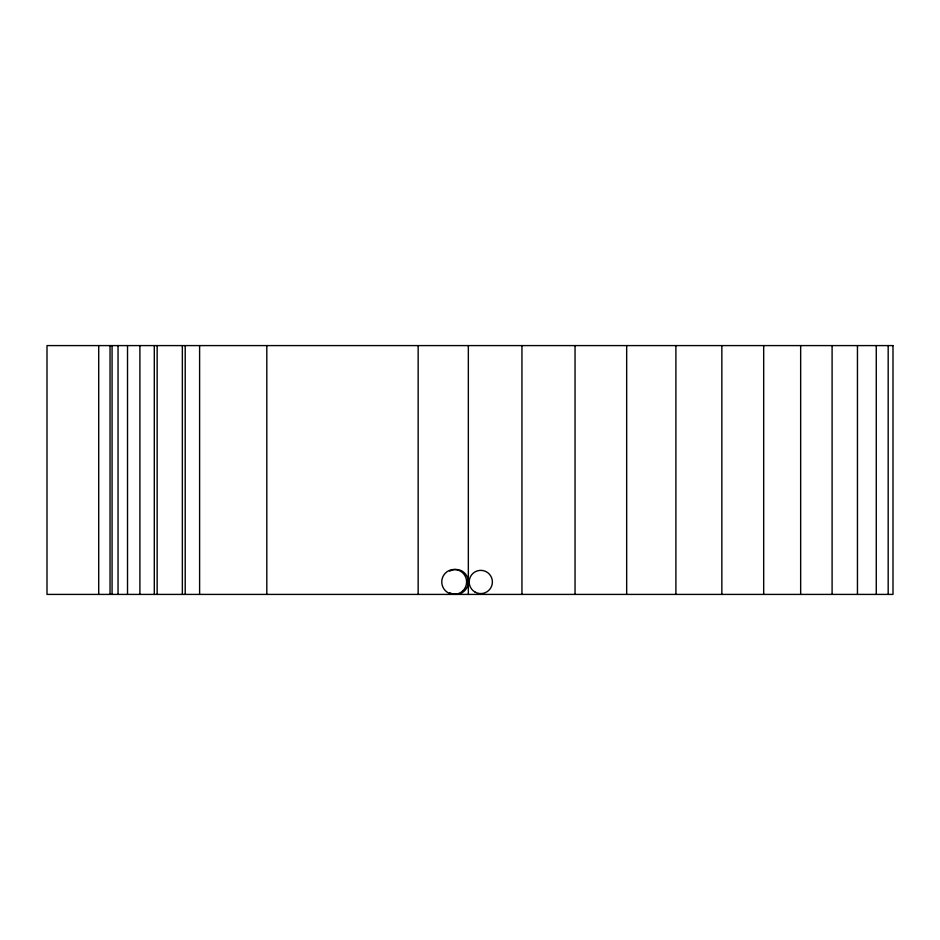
<?xml version="1.0" encoding="UTF-8"?>
<svg xmlns="http://www.w3.org/2000/svg" width="940" height="940" viewBox="0 0 940 940"><rect width="100%" height="100%" fill="white"/><g stroke="black" fill="none" stroke-linecap="round" stroke-linejoin="round"><path stroke-width="1.41" d="M888.183 345.591L888.183 594.409M876.268 345.591L876.268 594.409M857.456 345.591L857.456 594.409M832.1 345.591L832.1 594.409M800.657 345.591L800.657 594.409M763.68 345.591L763.68 594.409M721.85 345.591L721.85 594.409M675.895 345.591L675.895 594.409M626.675 345.591L626.675 594.409M575.045 345.591L575.045 594.409M521.947 345.591L521.947 594.409M468.343 345.591L468.343 594.409M418.159 345.591L418.159 594.409M266.807 345.591L266.807 594.409M199.609 345.591L199.609 594.409M185.204 345.591L185.204 594.409M182.348 345.591L182.348 594.409M157.156 345.591L157.156 594.409M154.301 345.591L154.301 594.409M139.895 345.591L139.895 594.409M127.523 345.591L127.523 594.409M118.04 345.591L118.04 594.409M112.072 345.591L112.072 594.409M110.039 345.591L110.039 594.409M98.712 345.591L98.712 594.409M449.684 571.132A12.443 12.42 -90 0 1 468.32 581.907A12.443 12.42 -90 0 1 449.684 592.682M893 345.591L47 345.591L47 594.409L893 594.409L893 345.591M474.982 592.024A11.609 11.609 0 0 0 492.396 581.966A11.609 11.609 0 0 0 474.982 571.92A11.609 11.609 0 0 0 474.982 592.024M462.974 590.708A12.443 12.42 -90 0 0 457.404 569.887A12.443 12.42 -90 0 0 442.188 585.127A12.443 12.42 -90 0 0 462.974 590.708"/></g></svg>
